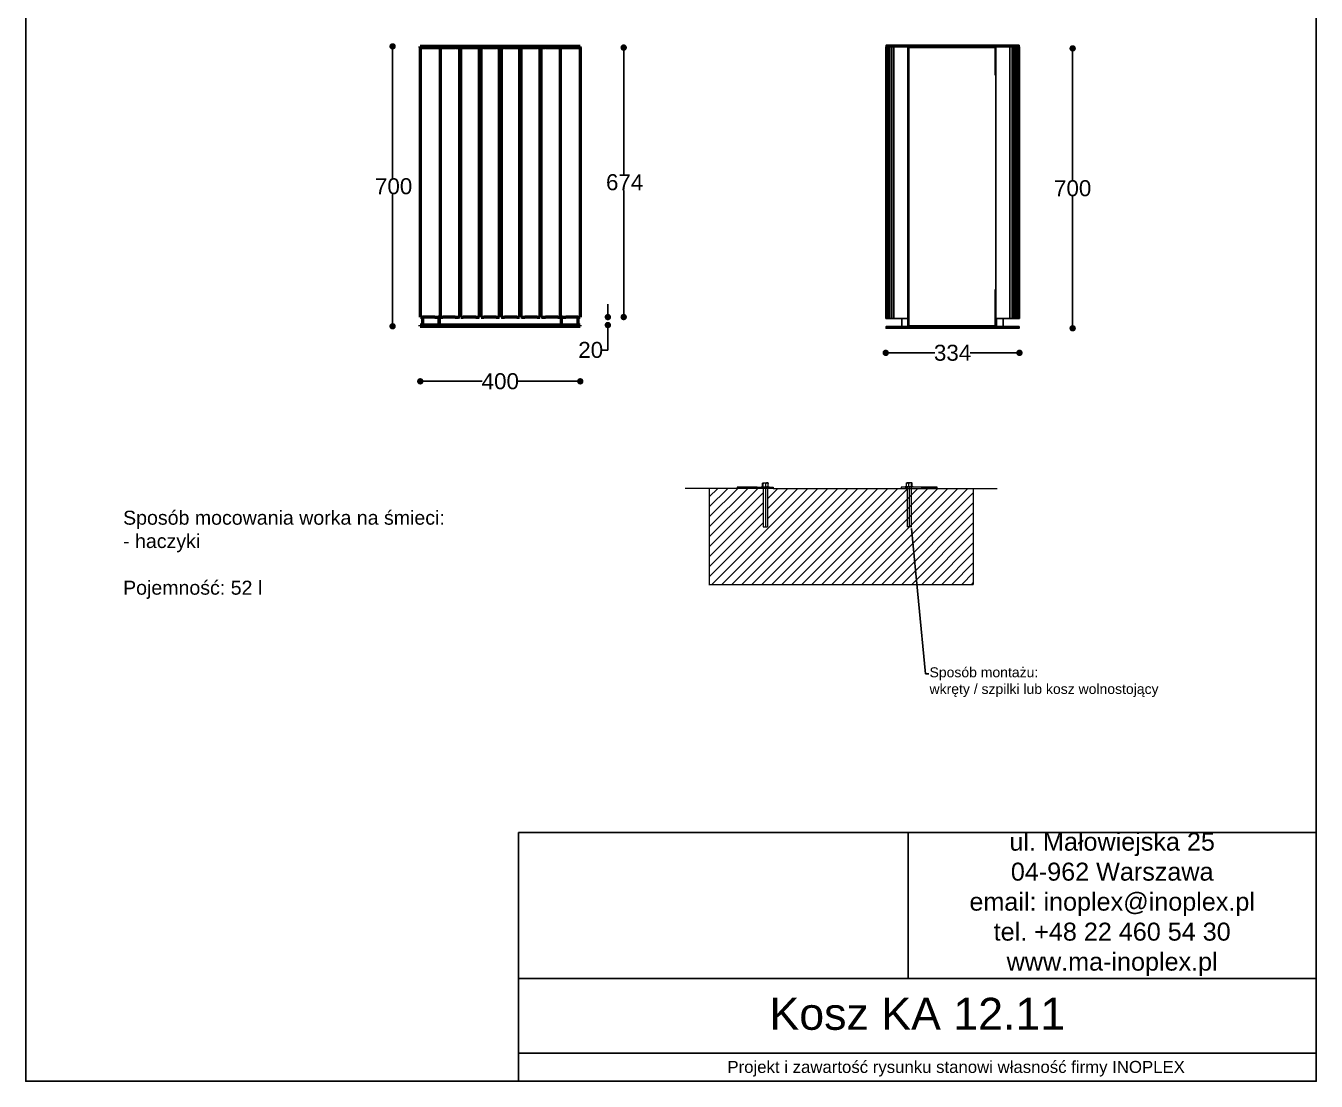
# Model space of a CAD drawing. Header units: millimetres. Extents: x -555 to 2671, y -555 to 3793.
# Drawn here: x -555 to 2671, y -555 to 2085 of the extents above; entities that cross this region are included whole.
import ezdxf
from ezdxf import colors
from ezdxf.entities.mleader import LeaderData, LeaderLine
from ezdxf.math import Vec2, Vec3

# ---------------------------------------------------------------- set-up
doc = ezdxf.new("R2010")
doc.units = ezdxf.units.MM
doc.header["$LTSCALE"] = 4
doc.layers.add('DomyÅ›lny', color=7, linetype='Continuous')
doc.layers.add('Krawędzie widoczneARTUR', color=7, linetype='Continuous', lineweight=50)
doc.layers.add('stal', color=7, linetype='Continuous', lineweight=20)
doc.layers.add('Kreskowanie', color=7, linetype='Continuous', lineweight=9, true_color=0x1e1e47)
doc.styles.get("Standard").update_dxf_attribs({"font": 'arial.ttf'})
doc.dimstyles.get("Standard").update_dxf_attribs({"dimtxt": 0.18, "dimasz": 0.18, "dimexe": 0.18, "dimexo": 0.0625, "dimgap": 0.09, "dimtad": 0, "dimtih": 1, "dimtoh": 1, "dimdec": 4, "dimzin": 0, "dimdsep": 46, "dimtxsty": 'Standard', "dimcen": 0.09, "dimadec": 0, "dimazin": 0, "dimtfac": 1, "dimtdec": 4, "dimtofl": 0, "dimtmove": 0, "dimatfit": 3, "dimfxl": 1, "dimtolj": 1, "dimtzin": 0, "dimarcsym": 0})
picture_1 = doc.add_image_def('image1.png', size_in_pixel=(179, 67))

# ---------------------------------------------------------------- blocks, each defined once
blk = doc.blocks.new('_Dot')
at = {"color": 0, "linetype": 'ByBlock', "lineweight": -2}
blk.add_line((-0.5, 0), (-1, 0), dxfattribs=at)
at = {"color": 0, "linetype": 'ByBlock', "const_width": 0.5}
blk.add_lwpolyline([(-0.25, 0, 1), (0.25, 0, 1)], format="xyb", close=True, dxfattribs=at)
blk = doc.blocks.new('*D17')
at = {"color": 0, "lineweight": -2, "transparency": 16777216}
for p, q in [((361.9, 2017.3), (361.9, 1703.8)), ((361.9, 1349.3), (361.9, 1662.8))]:
    blk.add_line(p, q, dxfattribs=at)
at = {"layer": 'Defpoints', "color": 0, "transparency": 16777216}
for p in [(361.9, 2033.3), (436.9, 2033.3), (436.9, 1333.3)]:
    blk.add_point(p, dxfattribs=at)
at = {"color": 0, "lineweight": -2, "transparency": 16777216, "xscale": 16, "yscale": 16, "zscale": 16}
for p, rotation in [((361.9, 2033.3), 90), ((361.9, 1333.3), 270)]:
    blk.add_blockref('_Dot', p, dxfattribs=dict(at, rotation=rotation))
at = {"color": 0, "transparency": 16777216, "insert": (317.9, 1683.3), "char_height": 40, "attachment_point": 4}
blk.add_mtext('\\A1;700', dxfattribs=at)
blk = doc.blocks.new('*D20')
at = {"color": 0, "lineweight": -2, "transparency": 16777216}
for p, q in [((900, 1372.3), (900, 1388.3)), ((900, 1320.3), (900, 1273.9)), ((900, 1273.9), (884, 1273.9))]:
    blk.add_line(p, q, dxfattribs=at)
at = {"layer": 'Defpoints', "color": 0, "transparency": 16777216}
for p in [(743.8, 1356.3), (900, 1356.3), (825.4, 1336.3)]:
    blk.add_point(p, dxfattribs=at)
at = {"color": 0, "lineweight": -2, "transparency": 16777216, "xscale": 16, "yscale": 16, "zscale": 16}
for p, rotation in [((900, 1356.3), 270), ((900, 1336.3), 90)]:
    blk.add_blockref('_Dot', p, dxfattribs=dict(at, rotation=rotation))
at = {"color": 0, "transparency": 16777216, "insert": (826, 1273.9), "char_height": 40, "attachment_point": 4}
blk.add_mtext('\\A1;20', dxfattribs=at)
blk = doc.blocks.new('*D21')
at = {"color": 0, "lineweight": -2, "transparency": 16777216}
for p, q in [((939.6, 2014.3), (939.6, 1713.8)), ((939.6, 1372.3), (939.6, 1672.8))]:
    blk.add_line(p, q, dxfattribs=at)
at = {"layer": 'Defpoints', "color": 0, "transparency": 16777216}
for p in [(831, 2030.3), (831, 1356.3), (939.6, 1356.3)]:
    blk.add_point(p, dxfattribs=at)
at = {"color": 0, "lineweight": -2, "transparency": 16777216, "xscale": 16, "yscale": 16, "zscale": 16}
for p, rotation in [((939.6, 2030.3), 90), ((939.6, 1356.3), 270)]:
    blk.add_blockref('_Dot', p, dxfattribs=dict(at, rotation=rotation))
at = {"color": 0, "transparency": 16777216, "insert": (895.4, 1693.3), "char_height": 40, "attachment_point": 4}
blk.add_mtext('\\A1;674', dxfattribs=at)
blk = doc.blocks.new('*D22')
at = {"color": 0, "lineweight": -2, "transparency": 16777216}
for p, q in [((447.1, 1195.6), (586.1, 1195.6)), ((815.1, 1195.6), (676.2, 1195.6))]:
    blk.add_line(p, q, dxfattribs=at)
at = {"layer": 'Defpoints', "color": 0, "transparency": 16777216}
for p in [(431.1, 2033.3), (831.1, 2033.3), (831.1, 1195.6)]:
    blk.add_point(p, dxfattribs=at)
at = {"color": 0, "lineweight": -2, "transparency": 16777216, "xscale": 16, "yscale": 16, "zscale": 16, "rotation": 180}
blk.add_blockref('_Dot', (431.1, 1195.6), dxfattribs=at)
at = {"color": 0, "lineweight": -2, "transparency": 16777216, "xscale": 16, "yscale": 16, "zscale": 16}
blk.add_blockref('_Dot', (831.1, 1195.6), dxfattribs=at)
at = {"color": 0, "transparency": 16777216, "insert": (631.1, 1195.6), "char_height": 40, "attachment_point": 5}
blk.add_mtext('\\A1;400', dxfattribs=at)
blk = doc.blocks.new('*D24')
at = {"color": 0, "lineweight": -2, "transparency": 16777216}
for p, q in [((1610.6, 1266.8), (1717.6, 1266.8)), ((1912.9, 1266.8), (1805.9, 1266.8))]:
    blk.add_line(p, q, dxfattribs=at)
at = {"layer": 'Defpoints', "color": 0, "transparency": 16777216}
for p in [(1594.6, 1352.3), (1928.9, 1352.3), (1928.9, 1266.8)]:
    blk.add_point(p, dxfattribs=at)
at = {"color": 0, "lineweight": -2, "transparency": 16777216, "xscale": 16, "yscale": 16, "zscale": 16, "rotation": 180}
blk.add_blockref('_Dot', (1594.6, 1266.8), dxfattribs=at)
at = {"color": 0, "lineweight": -2, "transparency": 16777216, "xscale": 16, "yscale": 16, "zscale": 16}
blk.add_blockref('_Dot', (1928.9, 1266.8), dxfattribs=at)
at = {"color": 0, "transparency": 16777216, "insert": (1761.7, 1266.8), "char_height": 40, "attachment_point": 5}
blk.add_mtext('\\A1;334', dxfattribs=at)
blk = doc.blocks.new('*D25')
at = {"color": 0, "lineweight": -2, "transparency": 16777216}
for p, q in [((2061.9, 2012.3), (2061.9, 1698.8)), ((2061.9, 1344.3), (2061.9, 1657.8))]:
    blk.add_line(p, q, dxfattribs=at)
at = {"layer": 'Defpoints', "color": 0, "transparency": 16777216}
for p in [(1927.8, 2028.3), (1927.5, 1328.3), (2061.9, 1328.3)]:
    blk.add_point(p, dxfattribs=at)
at = {"color": 0, "lineweight": -2, "transparency": 16777216, "xscale": 16, "yscale": 16, "zscale": 16}
for p, rotation in [((2061.9, 2028.3), 90), ((2061.9, 1328.3), 270)]:
    blk.add_blockref('_Dot', p, dxfattribs=dict(at, rotation=rotation))
at = {"color": 0, "transparency": 16777216, "insert": (2061.9, 1678.3), "char_height": 40, "attachment_point": 5}
blk.add_mtext('\\A1;700', dxfattribs=at)

msp = doc.modelspace()

# ---------------------------------------------------------------- hatches: boundary and pattern name
at = {"lineweight": 9}
h = msp.add_hatch(dxfattribs=at)
h.set_pattern_fill('JIS_WOOD', color=256, scale=25)
h.set_pattern_definition([(45, (-1288.211, -1035.148), (-12.5, 12.5), [])])
h.paths.add_polyline_path([(1668.3, 927.8), (1653.6, 927.8), (1313.6, 927.8), (1298.9, 927.8), (1298.9, 831.8), (1288.6, 831.8), (1288.6, 927.8), (1233.6, 927.8), (1153.6, 927.8), (1153.6, 687.8), (1813.6, 687.8), (1813.6, 927.8), (1733.6, 927.8), (1678.6, 927.8), (1678.6, 927.9), (1668.3, 927.8)])
at = {"layer": 'Kreskowanie'}
h = msp.add_hatch(dxfattribs=at)
h.set_pattern_fill('ANSI31', color=256, scale=101.6, angle=-15, style=0)
h.set_pattern_definition([(30, (0, 0), (-6.35, 10.99852), [])])
edge = h.paths.add_edge_path()
edge.add_ellipse((739.3, 1449.7), major_axis=(0, -3), ratio=1, start_angle=0, end_angle=360)
h = msp.add_hatch(dxfattribs=at)
h.set_pattern_fill('ANSI31', color=256, scale=101.6, angle=105, style=0)
h.set_pattern_definition([(150, (0, 0), (-6.35, -10.99852), [])])
edge = h.paths.add_edge_path()
edge.add_ellipse((1033.3, 1449.7), major_axis=(0, 3), ratio=1, start_angle=0, end_angle=360)

# ---------------------------------------------------------------- linework, layer by layer
at = {"lineweight": 9}
for p, q in [((1233.6, 927.8), (1093.6, 927.8)), ((1233.6, 927.8), (1153.6, 927.8)), ((1153.6, 927.8), (1153.6, 687.8)), ((1273.6, 930.8), (1223.6, 930.8)), ((1223.6, 930.8), (1223.6, 927.8)), ((1233.6, 930.8), (1273.6, 930.8)), ((1233.6, 930.8), (1313.6, 930.8)), ((1313.6, 927.8), (1233.6, 927.8)), ((1313.6, 930.8), (1313.6, 927.8)), ((1313.6, 930.8), (1313.6, 927.8)), ((1313.6, 927.8), (1653.6, 927.8)), ((1673.6, 930.8), (1633.6, 930.8)), ((1633.6, 930.8), (1633.6, 927.8)), ((1723.6, 930.8), (1643.6, 930.8)), ((1643.6, 927.8), (1723.6, 927.8)), ((1713.6, 930.8), (1663.6, 930.8)), ((1683.6, 930.8), (1723.6, 930.8)), ((1723.6, 927.8), (1723.6, 930.8)), ((1723.6, 927.8), (1873.6, 927.8)), ((1733.6, 927.8), (1813.6, 927.8)), ((1813.6, 927.8), (1813.6, 687.8)), ((1152.5, 687.8), (1813.6, 687.8))]:
    msp.add_line(p, q, dxfattribs=at)
for p, q in [((676.8, -297.7), (676.8, 66.9)), ((870.6, 66.9), (2670.7, 66.9)), ((2670.7, 66.9), (2670.7, -297.7)), ((676.8, -297.7), (676.8, -554.8)), ((2670.7, -297.7), (870.6, -297.7)), ((2670.4, -484.3), (676.8, -484.3))]:
    msp.add_line(p, q)
msp.add_lwpolyline([(-555, 3793.3), (2670.7, 3793.3), (2670.7, -554.8), (-555, -554.8)], close=True)
at = {"layer": 'DomyÅ›lny'}
for p, q in [((1595, 2032.3), (1594.6, 2032.3)), ((1594.6, 1352.3), (1594.6, 2032.3)), ((1595, 1352.3), (1595, 2032.3)), ((1595.6, 2032.3), (1595.6, 2036.3)), ((1597.4, 2032.3), (1595.7, 2032.3)), ((1595.7, 1352.3), (1595.7, 2032.3)), ((1595.7, 1352.3), (1595.7, 2032.3)), ((1597.4, 1352.3), (1597.4, 2032.3)), ((1599.1, 1352.3), (1599.1, 2032.3)), ((1602.2, 2032.3), (1599.2, 2032.3)), ((1599.2, 1352.3), (1599.2, 2032.3)), ((1602.2, 1352.3), (1602.2, 2032.3)), ((1605.1, 1352.3), (1605.1, 2032.3)), ((1608.2, 2032.3), (1608.2, 2036.3)), ((1609.5, 1352.3), (1609.5, 2032.3)), ((1649.8, 2032.3), (1615.2, 2032.3)), ((1615.2, 1352.3), (1615.2, 2032.3)), ((1648.8, 2036.3), (1616.3, 2036.3)), ((1616.3, 2032.3), (1616.3, 2036.3)), ((1639.3, 2036.3), (1883.7, 2036.3)), ((1645.4, 2032.3), (1650, 2032.3)), ((1648.8, 2032.3), (1648.8, 2036.3)), ((1651.8, 2036.3), (1649.8, 2036.3)), ((1649.8, 1961.3), (1649.8, 2036.3)), ((1649.8, 1352.3), (1649.8, 2032.3)), ((1651.8, 1961.3), (1651.8, 2036.3)), ((1651.8, 2032.3), (1868.7, 2032.3)), ((1869.9, 2036.3), (1867.9, 2036.3)), ((1867.9, 1961.3), (1867.9, 2036.3)), ((1902.3, 2036.3), (1869.9, 2036.3)), ((1869.9, 2032.3), (1869.9, 2036.3)), ((1869.9, 1961.3), (1869.9, 2036.3)), ((1902.3, 2032.3), (1869.9, 2032.3)), ((1904.7, 2032.3), (1870.1, 2032.3)), ((1870.1, 1352.3), (1870.1, 2032.3)), ((1902.3, 2032.3), (1902.3, 2036.3)), ((1904.7, 1352.3), (1904.7, 2032.3)), ((1915, 2032.3), (1910.4, 2032.3)), ((1910.4, 1352.3), (1910.4, 2032.3)), ((1910.5, 2032.3), (1910.5, 2036.3)), ((1915, 1352.3), (1915, 2032.3)), ((1915.1, 2032.3), (1915.1, 1352.3)), ((1921.7, 2032.3), (1918.3, 2032.3)), ((1918.3, 1352.3), (1918.3, 2032.3)), ((1921.7, 1352.3), (1921.7, 2032.3)), ((1926.2, 2032.3), (1924, 2032.3)), ((1924, 1352.3), (1924, 2032.3)), ((1926.2, 1352.3), (1926.2, 2032.3)), ((1926.2, 2032.3), (1926.2, 1352.3)), ((1928.5, 2032.3), (1927.6, 2032.3)), ((1927.6, 1352.3), (1927.6, 2032.3)), ((1927.9, 2036.3), (1927.9, 2032.3)), ((1928.5, 1352.3), (1928.5, 2032.3)), ((1928.5, 2032.3), (1928.5, 1352.3)), ((1928.8, 1352.3), (1928.8, 2032.3)), ((1652.3, 1334), (1652.3, 2030.6)), ((1652.3, 2030.6), (1868.5, 2030.6)), ((1870, 1334), (1870, 2030.6)), ((1651.8, 1961.3), (1649.8, 1961.3)), ((1651.1, 1425.3), (1651.1, 1961.3)), ((1869.9, 1961.3), (1867.9, 1961.3)), ((1651.8, 1425.3), (1649.8, 1425.3)), ((1649.8, 1328.3), (1649.8, 1425.3)), ((1651.8, 1328.3), (1651.8, 1425.3)), ((1869.9, 1425.3), (1867.9, 1425.3)), ((1867.9, 1328.3), (1867.9, 1425.3)), ((1869.9, 1328.3), (1869.9, 1425.3)), ((1595, 1352.3), (1594.6, 1352.3)), ((1595.6, 1328.3), (1595.6, 1332.3)), ((1597.4, 1352.3), (1595.7, 1352.3)), ((1602.2, 1352.3), (1599.2, 1352.3)), ((1609.5, 1352.3), (1605.1, 1352.3)), ((1608.2, 1332.3), (1608.2, 1328.3)), ((1649.8, 1352.3), (1615.2, 1352.3)), ((1648.8, 1332.3), (1616.3, 1332.3)), ((1616.3, 1332.3), (1616.3, 1328.3)), ((1648.8, 1328.3), (1616.3, 1328.3)), ((1627.3, 1332.4), (1648.8, 1332.4)), ((1627.3, 1328.2), (1899.5, 1328.2)), ((1634.7, 1332.3), (1634.7, 1352.3)), ((1648.8, 1332.3), (1648.8, 1328.3)), ((1651.8, 1328.3), (1649.8, 1328.3)), ((1651.8, 1332.4), (1867.9, 1332.4)), ((1652.3, 1334), (1868.5, 1334)), ((1652.3, 1332.3), (1867.9, 1332.3)), ((1869.9, 1328.3), (1867.9, 1328.3)), ((1902.3, 1332.3), (1869.9, 1332.3)), ((1869.9, 1332.3), (1869.9, 1328.3)), ((1902.3, 1328.3), (1869.9, 1328.3)), ((1904.7, 1352.3), (1870.1, 1352.3)), ((1871.2, 1334), (1871.2, 1352.3)), ((1871.2, 1332.4), (1899.5, 1332.4)), ((1888.6, 1352.3), (1888.6, 1332.3)), ((1902.3, 1332.3), (1902.3, 1328.3)), ((1915, 1352.3), (1910.4, 1352.3)), ((1910.5, 1332.3), (1910.5, 1328.3)), ((1921.7, 1352.3), (1918.3, 1352.3)), ((1926.2, 1352.3), (1924, 1352.3)), ((1928.5, 1352.3), (1927.6, 1352.3)), ((1927.9, 1332.3), (1927.9, 1328.3))]:
    msp.add_line(p, q, dxfattribs=at)
for points in [[(1597, 2032.3, 0), (1595, 2032.3, 0)], [(1608.2, 2036.3, 0), (1598.2, 2036.3, 0), (1596, 2036.3, 0), (1595.6, 2036.3, 0), (1595.6, 2036.3, 0), (1595.6, 2036.3, 0), (1595.6, 2036.3, 0), (1595.6, 2036.3, 0), (1595.6, 2036.3, 0), (1595.6, 2036.3, 0), (1595.6, 2036.3, 0), (1595.6, 2036.3, 0), (1595.6, 2036.3, 0), (1595.6, 2036.3, 0), (1595.6, 2036.3, 0), (1595.6, 2036.3, 0), (1595.6, 2036.3, 0), (1595.6, 2036.3, 0), (1595.6, 2036.3, 0), (1595.6, 2036.3, 0), (1595.6, 2036.3, 0), (1595.6, 2036.3, 0), (1595.6, 2036.3, 0), (1595.6, 2036.3, 0), (1595.7, 2036.3, 0), (1596.5, 2036.3, 0), (1600.5, 2036.3, 0), (1613, 2036.3, 0)], [(1608.2, 2032.3, 0), (1598.8, 2032.3, 0), (1596.4, 2032.3, 0), (1595.8, 2032.3, 0), (1595.7, 2032.3, 0), (1595.6, 2032.3, 0), (1595.6, 2032.3, 0), (1595.6, 2032.3, 0), (1595.6, 2032.3, 0), (1595.6, 2032.3, 0), (1595.6, 2032.3, 0), (1595.6, 2032.3, 0), (1595.6, 2032.3, 0), (1595.6, 2032.3, 0), (1595.6, 2032.3, 0), (1595.6, 2032.3, 0), (1595.6, 2032.3, 0), (1595.6, 2032.3, 0), (1595.6, 2032.3, 0)], [(1599.2, 2032.3, 0), (1597.4, 2032.3, 0)], [(1605.1, 2032.3, 0), (1602.2, 2032.3, 0)], [(1616.3, 2036.3, 0), (1608.2, 2036.3, 0)], [(1608.2, 2032.3, 0), (1608.6, 2032.3, 0), (1610, 2032.3, 0), (1616.3, 2032.3, 0)], [(1615.2, 2032.3, 0), (1609.5, 2032.3, 0)], [(1649.8, 2036.3, 0), (1638.1, 2036.3, 0), (1635.4, 2036.3, 0), (1634.8, 2036.3, 0), (1634.7, 2036.3, 0), (1634.7, 2036.3, 0), (1634.7, 2036.3, 0), (1634.7, 2036.3, 0), (1634.7, 2036.3, 0), (1634.7, 2036.3, 0), (1634.7, 2036.3, 0), (1634.7, 2036.3, 0), (1634.7, 2036.3, 0), (1634.7, 2036.3, 0), (1634.7, 2036.3, 0), (1634.7, 2036.3, 0), (1634.7, 2036.3, 0), (1634.7, 2036.3, 0), (1634.7, 2036.3, 0), (1634.7, 2036.3, 0), (1634.7, 2036.3, 0), (1634.7, 2036.3, 0), (1634.8, 2036.3, 0), (1635, 2036.3, 0), (1636.1, 2036.3, 0), (1641.1, 2036.3, 0), (1653.4, 2036.3, 0)], [(1651.8, 2032.1, 0), (1651.9, 2032.2, 0), (1652.1, 2032.2, 0), (1652.2, 2032.3, 0), (1652.3, 2032.3, 0)], [(1652.3, 2032.3, 0), (1652.3, 2032.3, 0), (1652.3, 2032.3, 0), (1652.3, 2032.3, 0), (1652.3, 2032.3, 0), (1652.3, 2032.3, 0), (1652.3, 2032.3, 0), (1652.3, 2032.3, 0), (1652.3, 2032.3, 0), (1652.3, 2032.3, 0), (1652.3, 2032.3, 0), (1652.3, 2032.3, 0), (1652.3, 2032.3, 0), (1652.3, 2032.3, 0), (1652.3, 2032.3, 0), (1652.3, 2032.2, 0), (1652.3, 2032.1, 0), (1652.3, 2030.6, 0)], [(1867.9, 2036.3, 0), (1886.5, 2036.3, 0), (1886.5, 2036.3, 0), (1886.6, 2036.3, 0), (1886.6, 2036.3, 0), (1886.6, 2036.3, 0), (1886.6, 2036.3, 0), (1886.6, 2036.3, 0), (1886.6, 2036.3, 0), (1886.6, 2036.3, 0), (1886.6, 2036.3, 0), (1886.6, 2036.3, 0), (1886.6, 2036.3, 0), (1886.6, 2036.3, 0), (1886.6, 2036.3, 0), (1886.6, 2036.3, 0), (1886.6, 2036.3, 0), (1886.6, 2036.3, 0), (1886.5, 2036.3, 0), (1886.5, 2036.3, 0), (1886.3, 2036.3, 0), (1885.2, 2036.3, 0), (1880.2, 2036.3, 0), (1871.5, 2036.3, 0)], [(1910.5, 2036.3, 0), (1910.1, 2036.3, 0), (1908.6, 2036.3, 0), (1902.3, 2036.3, 0)], [(1902.3, 2032.3, 0), (1910.5, 2032.3, 0)], [(1910.4, 2032.3, 0), (1910.2, 2032.3, 0), (1909.2, 2032.3, 0), (1904.7, 2032.3, 0)], [(1915.3, 2036.3, 0), (1925.3, 2036.3, 0), (1927.5, 2036.3, 0), (1927.9, 2036.3, 0), (1927.9, 2036.3, 0), (1927.9, 2036.3, 0), (1927.9, 2036.3, 0), (1927.9, 2036.3, 0), (1927.9, 2036.3, 0), (1927.9, 2036.3, 0), (1927.9, 2036.3, 0), (1927.9, 2036.3, 0), (1927.9, 2036.3, 0), (1927.9, 2036.3, 0), (1927.9, 2036.3, 0), (1927.9, 2036.3, 0), (1927.9, 2036.3, 0), (1927.9, 2036.3, 0), (1927.9, 2036.3, 0), (1927.9, 2036.3, 0), (1927.9, 2036.3, 0), (1927.9, 2036.3, 0), (1927.9, 2036.3, 0), (1927.9, 2036.3, 0), (1927.8, 2036.3, 0), (1927, 2036.3, 0), (1923, 2036.3, 0), (1910.5, 2036.3, 0)], [(1927.9, 2032.3, 0), (1927.9, 2032.3, 0), (1927.9, 2032.3, 0), (1927.9, 2032.3, 0), (1927.9, 2032.3, 0), (1927.9, 2032.3, 0), (1927.9, 2032.3, 0), (1927.9, 2032.3, 0), (1927.9, 2032.3, 0), (1927.9, 2032.3, 0), (1927.9, 2032.3, 0), (1927.9, 2032.3, 0), (1927.9, 2032.3, 0), (1927.8, 2032.3, 0), (1926.8, 2032.3, 0), (1922.1, 2032.3, 0), (1910.5, 2032.3, 0)], [(1918.3, 2032.3, 0), (1918.2, 2032.3, 0), (1917.7, 2032.3, 0), (1914.8, 2032.3, 0)], [(1924, 2032.3, 0), (1924, 2032.3, 0), (1923.6, 2032.3, 0), (1921.6, 2032.3, 0)], [(1927.6, 2032.3, 0), (1927.6, 2032.3, 0), (1927.5, 2032.3, 0), (1927.1, 2032.3, 0), (1925.3, 2032.3, 0)], [(1928.8, 2032.3, 0), (1928.8, 2032.3, 0), (1928.8, 2032.3, 0), (1928.8, 2032.3, 0), (1928.8, 2032.3, 0), (1928.8, 2032.3, 0), (1928.8, 2032.3, 0), (1928.8, 2032.3, 0), (1928.8, 2032.3, 0), (1928.8, 2032.3, 0), (1928.8, 2032.3, 0), (1928.8, 2032.3, 0), (1928.8, 2032.3, 0), (1928.8, 2032.3, 0), (1928.8, 2032.3, 0), (1928.8, 2032.3, 0), (1928.8, 2032.3, 0), (1928.8, 2032.3, 0), (1928.8, 2032.3, 0), (1928.8, 2032.3, 0), (1928.7, 2032.3, 0), (1928.5, 2032.3, 0), (1927.6, 2032.3, 0)], [(1652.3, 2030.6, 0), (1651.1, 2030.6, 0)], [(1651.2, 1961.3, 0), (1649.8, 1961.3, 0)], [(1649.8, 1961.3, 0), (1651.8, 1961.3, 0)], [(1651.2, 1425.3, 0), (1649.8, 1425.3, 0)], [(1649.8, 1425.3, 0), (1651.8, 1425.3, 0)], [(1595, 1352.3, 0), (1595, 1352.3, 0), (1595, 1352.3, 0), (1595.1, 1352.3, 0), (1595.3, 1352.3, 0), (1596.4, 1352.3, 0), (1600.1, 1352.3, 0)], [(1608.2, 1332.3, 0), (1598.2, 1332.3, 0), (1596, 1332.3, 0), (1595.6, 1332.3, 0), (1595.6, 1332.3, 0), (1595.6, 1332.3, 0), (1595.6, 1332.3, 0), (1595.6, 1332.3, 0), (1595.6, 1332.3, 0), (1595.6, 1332.3, 0), (1595.6, 1332.3, 0), (1595.6, 1332.3, 0), (1595.6, 1332.3, 0), (1595.6, 1332.3, 0), (1595.6, 1332.3, 0), (1595.6, 1332.3, 0), (1595.6, 1332.3, 0), (1595.6, 1332.3, 0), (1595.6, 1332.3, 0), (1595.6, 1332.3, 0), (1595.6, 1332.3, 0), (1595.6, 1332.3, 0), (1595.6, 1332.3, 0), (1595.6, 1332.3, 0), (1595.7, 1332.3, 0), (1596.5, 1332.3, 0), (1600.5, 1332.3, 0), (1613, 1332.3, 0)], [(1608.2, 1328.3, 0), (1598.2, 1328.3, 0), (1596, 1328.3, 0), (1595.6, 1328.3, 0), (1595.6, 1328.3, 0), (1595.6, 1328.3, 0), (1595.6, 1328.3, 0), (1595.6, 1328.3, 0), (1595.6, 1328.3, 0), (1595.6, 1328.3, 0), (1595.6, 1328.3, 0), (1595.6, 1328.3, 0), (1595.6, 1328.3, 0), (1595.6, 1328.3, 0), (1595.6, 1328.3, 0), (1595.6, 1328.3, 0), (1595.6, 1328.3, 0), (1595.6, 1328.3, 0), (1595.6, 1328.3, 0), (1595.6, 1328.3, 0), (1595.6, 1328.3, 0), (1595.6, 1328.3, 0), (1595.6, 1328.3, 0), (1595.6, 1328.3, 0), (1595.7, 1328.3, 0), (1596.5, 1328.3, 0), (1600.5, 1328.3, 0), (1613, 1328.3, 0)], [(1597.4, 1352.3, 0), (1597.5, 1352.3, 0), (1597.7, 1352.3, 0), (1598.8, 1352.3, 0), (1602.7, 1352.3, 0)], [(1602.2, 1352.3, 0), (1602.3, 1352.3, 0), (1603.1, 1352.3, 0), (1607.7, 1352.3, 0)], [(1609.3, 1352.3, 0), (1606, 1352.3, 0), (1605.2, 1352.3, 0), (1605, 1352.3, 0), (1605, 1352.3, 0), (1605, 1352.3, 0), (1605, 1352.3, 0), (1605, 1352.3, 0), (1605, 1352.3, 0), (1605, 1352.3, 0), (1605, 1352.3, 0), (1605, 1352.3, 0), (1605, 1352.3, 0), (1605, 1352.3, 0), (1605, 1352.3, 0), (1605, 1352.3, 0), (1605, 1352.3, 0), (1605, 1352.3, 0), (1605, 1352.3, 0), (1605, 1352.3, 0), (1605, 1352.3, 0), (1605, 1352.3, 0), (1605, 1352.3, 0), (1605, 1352.3, 0), (1605.1, 1352.3, 0)], [(1608.2, 1332.3, 0), (1608.6, 1332.3, 0), (1610, 1332.3, 0), (1616.3, 1332.3, 0)], [(1616.3, 1328.3, 0), (1608.2, 1328.3, 0)], [(1609.5, 1352.3, 0), (1609.8, 1352.3, 0), (1610.8, 1352.3, 0), (1615.2, 1352.3, 0)], [(1635.6, 1332.3, 0), (1635.6, 1332.3, 0), (1635.6, 1332.3, 0), (1635.6, 1332.3, 0), (1635.6, 1332.3, 0), (1635.6, 1332.3, 0), (1635.6, 1332.3, 0), (1635.6, 1332.3, 0), (1635.6, 1332.3, 0), (1635.6, 1332.3, 0), (1635.6, 1332.3, 0), (1635.6, 1332.3, 0), (1635.6, 1332.3, 0), (1635.6, 1332.3, 0), (1635.8, 1332.3, 0), (1636.5, 1332.3, 0), (1638.2, 1332.3, 0)], [(1638.6, 1332.3, 0), (1648.8, 1332.3, 0)], [(1649.8, 1328.3, 0), (1647.9, 1328.3, 0)], [(1649.8, 1328.3, 0), (1651.8, 1328.3, 0)], [(1651.8, 1334, 0), (1652.3, 1334, 0)], [(1652.3, 1332.3, 0), (1652.2, 1332.3, 0), (1652.1, 1332.3, 0), (1651.9, 1332.4, 0), (1651.8, 1332.4, 0)], [(1652.3, 1334, 0), (1652.3, 1332.3, 0)], [(1867.9, 1328.3, 0), (1870, 1328.3, 0)], [(1870, 1332.3, 0), (1870, 1332.3, 0), (1870, 1332.3, 0), (1870, 1332.3, 0), (1870, 1332.3, 0), (1870, 1332.3, 0), (1870, 1332.3, 0), (1870, 1332.3, 0), (1870, 1332.3, 0), (1870, 1332.3, 0), (1870, 1332.3, 0), (1870, 1332.3, 0), (1870, 1332.3, 0), (1870, 1332.3, 0), (1870, 1332.3, 0), (1870, 1332.5, 0), (1870, 1334, 0)], [(1870, 1334, 0), (1871.2, 1334, 0)], [(1871.2, 1334, 0), (1871.2, 1333.7, 0), (1871.2, 1333.3, 0), (1871, 1333, 0), (1871, 1332.9, 0), (1870.9, 1332.8, 0), (1870.8, 1332.7, 0), (1870.7, 1332.6, 0), (1870.6, 1332.5, 0), (1870.5, 1332.4, 0), (1870.3, 1332.3, 0), (1870.2, 1332.3, 0), (1870.1, 1332.3, 0), (1870, 1332.3, 0)], [(1902.3, 1332.3, 0), (1910.5, 1332.3, 0)], [(1910.5, 1328.3, 0), (1910.1, 1328.3, 0), (1908.6, 1328.3, 0), (1902.3, 1328.3, 0)], [(1904.7, 1352.3, 0), (1910.4, 1352.3, 0)], [(1915.3, 1332.3, 0), (1925.2, 1332.3, 0), (1927.5, 1332.3, 0), (1927.9, 1332.3, 0), (1927.9, 1332.3, 0), (1927.9, 1332.3, 0), (1927.9, 1332.3, 0), (1927.9, 1332.3, 0), (1927.9, 1332.3, 0), (1927.9, 1332.3, 0), (1927.9, 1332.3, 0), (1927.9, 1332.3, 0), (1927.9, 1332.3, 0), (1927.9, 1332.3, 0), (1927.9, 1332.3, 0), (1927.9, 1332.3, 0), (1927.9, 1332.3, 0), (1927.9, 1332.3, 0), (1927.9, 1332.3, 0), (1927.9, 1332.3, 0), (1927.9, 1332.3, 0), (1927.9, 1332.3, 0), (1927.9, 1332.3, 0), (1927.9, 1332.3, 0), (1927.8, 1332.3, 0), (1927, 1332.3, 0), (1923, 1332.3, 0), (1910.5, 1332.3, 0)], [(1915.3, 1328.3, 0), (1925.2, 1328.3, 0), (1927.5, 1328.3, 0), (1927.9, 1328.3, 0), (1927.9, 1328.3, 0), (1927.9, 1328.3, 0), (1927.9, 1328.3, 0), (1927.9, 1328.3, 0), (1927.9, 1328.3, 0), (1927.9, 1328.3, 0), (1927.9, 1328.3, 0), (1927.9, 1328.3, 0), (1927.9, 1328.3, 0), (1927.9, 1328.3, 0), (1927.9, 1328.3, 0), (1927.9, 1328.3, 0), (1927.9, 1328.3, 0), (1927.9, 1328.3, 0), (1927.9, 1328.3, 0), (1927.9, 1328.3, 0), (1927.9, 1328.3, 0), (1927.9, 1328.3, 0), (1927.9, 1328.3, 0), (1927.9, 1328.3, 0), (1927.8, 1328.3, 0), (1927, 1328.3, 0), (1923, 1328.3, 0), (1910.5, 1328.3, 0)], [(1912.8, 1352.3, 0), (1918.3, 1352.3, 0)], [(1918.7, 1352.3, 0), (1924, 1352.3, 0)], [(1922.4, 1352.3, 0), (1927.6, 1352.3, 0)], [(1923.9, 1352.3, 0), (1927.5, 1352.3, 0), (1928.5, 1352.3, 0), (1928.8, 1352.3, 0), (1928.8, 1352.3, 0), (1928.8, 1352.3, 0), (1928.8, 1352.3, 0), (1928.8, 1352.3, 0), (1928.8, 1352.3, 0), (1928.8, 1352.3, 0), (1928.8, 1352.3, 0), (1928.8, 1352.3, 0), (1928.8, 1352.3, 0), (1928.8, 1352.3, 0), (1928.8, 1352.3, 0), (1928.8, 1352.3, 0), (1928.8, 1352.3, 0), (1928.8, 1352.3, 0), (1928.8, 1352.3, 0), (1928.8, 1352.3, 0), (1928.8, 1352.3, 0), (1928.8, 1352.3, 0), (1928.8, 1352.3, 0), (1928.8, 1352.3, 0)]]:
    msp.add_polyline3d(points, dxfattribs=at)
at = {"layer": 'Krawędzie widoczneARTUR'}
for p, q in [((436.9, 2033.3), (431.1, 2033.3)), ((431.1, 2030.3), (431.1, 2033.3)), ((825.4, 2033.3), (436.9, 2033.3)), ((831.1, 2033.3), (825.4, 2033.3)), ((831.1, 2030.3), (831.1, 2033.3)), ((431.1, 2030.3), (436.9, 2030.3)), ((431.3, 1356.3), (431.3, 2030.3)), ((436.9, 2030.3), (486.4, 2030.3)), ((481.5, 1356.3), (481.5, 2030.3)), ((487.7, 2030.3), (486.4, 2030.3)), ((487.7, 2030.3), (518.5, 2030.3)), ((519.8, 2030.3), (518.5, 2030.3)), ((519.8, 2030.3), (537.4, 2030.3)), ((530.1, 1356.3), (530.1, 2030.3)), ((532.2, 1356.3), (532.2, 2030.3)), ((538.7, 2030.3), (537.4, 2030.3)), ((538.7, 2030.3), (569.7, 2030.3)), ((571, 2030.3), (569.7, 2030.3)), ((571, 2030.3), (588.6, 2030.3)), ((579.5, 1356.3), (579.5, 2030.3)), ((583.1, 1356.3), (583.1, 2030.3)), ((590, 2030.3), (588.6, 2030.3)), ((590, 2030.3), (621, 2030.3)), ((622.3, 2030.3), (621, 2030.3)), ((622.3, 2030.3), (640, 2030.3)), ((628.9, 1356.3), (628.9, 2030.3)), ((633.4, 2030.3), (633.4, 1356.3)), ((641.3, 2030.3), (640, 2030.3)), ((641.3, 2030.3), (672.3, 2030.3)), ((673.6, 2030.3), (672.3, 2030.3)), ((673.6, 2030.3), (691.3, 2030.3)), ((679.1, 2030.3), (679.1, 1356.3)), ((682.8, 2030.3), (682.8, 1356.3)), ((692.6, 2030.3), (691.3, 2030.3)), ((692.6, 2030.3), (723.5, 2030.3)), ((724.9, 2030.3), (723.5, 2030.3)), ((724.9, 2030.3), (742.4, 2030.3)), ((730, 2030.3), (730, 1356.3)), ((732.2, 2030.3), (732.2, 1356.3)), ((743.8, 2030.3), (742.4, 2030.3)), ((743.8, 2030.3), (774.6, 2030.3)), ((775.9, 2030.3), (774.6, 2030.3)), ((775.9, 2030.3), (825.4, 2030.3)), ((780.8, 2030.3), (780.8, 1356.3)), ((825.4, 2030.3), (831.1, 2030.3)), ((831, 2030.3), (831, 1356.3)), ((481.4, 1430.3), (481.4, 1958.3)), ((481.4, 1958.3), (481.5, 1958.3)), ((530.1, 1958.3), (532.2, 1958.3)), ((579.5, 1958.3), (583.1, 1958.3)), ((628.9, 1958.3), (633.4, 1958.3)), ((679.1, 1958.3), (682.8, 1958.3)), ((730, 1958.3), (732.2, 1958.3)), ((780.8, 1958.3), (780.9, 1958.3)), ((780.9, 1958.3), (780.9, 1430.3)), ((481.5, 1430.3), (481.4, 1430.3)), ((532.2, 1430.3), (530.1, 1430.3)), ((583.1, 1430.3), (579.5, 1430.3)), ((633.4, 1430.3), (628.9, 1430.3)), ((682.8, 1430.3), (679.1, 1430.3)), ((732.2, 1430.3), (730, 1430.3)), ((780.9, 1430.3), (780.8, 1430.3)), ((431.3, 1356.3), (437, 1356.3)), ((467.6, 1356.3), (437, 1356.3)), ((437.2, 1336.3), (437.2, 1356.3)), ((467.6, 1356.3), (475.7, 1356.3)), ((481.4, 1356.3), (475.7, 1356.3)), ((478.1, 1356.3), (478.1, 1336.3)), ((478.1, 1336.3), (478.1, 1356.3)), ((481.5, 1356.3), (487.7, 1356.3)), ((518.5, 1356.3), (487.7, 1356.3)), ((518.5, 1356.3), (526.3, 1356.3)), ((530.1, 1356.3), (526.3, 1356.3)), ((532.2, 1356.3), (538.7, 1356.3)), ((569.7, 1356.3), (538.7, 1356.3)), ((569.7, 1356.3), (577.1, 1356.3)), ((579.5, 1356.3), (577.1, 1356.3)), ((583.1, 1356.3), (590, 1356.3)), ((621, 1356.3), (590, 1356.3)), ((621, 1356.3), (628.1, 1356.3)), ((628.9, 1356.3), (628.1, 1356.3)), ((634.1, 1356.3), (633.4, 1356.3)), ((634.1, 1356.3), (641.3, 1356.3)), ((672.3, 1356.3), (641.3, 1356.3)), ((672.3, 1356.3), (679.1, 1356.3)), ((685.1, 1356.3), (682.8, 1356.3)), ((685.1, 1356.3), (692.6, 1356.3)), ((723.5, 1356.3), (692.6, 1356.3)), ((723.5, 1356.3), (730, 1356.3)), ((736, 1356.3), (732.2, 1356.3)), ((736, 1356.3), (743.8, 1356.3)), ((774.6, 1356.3), (743.8, 1356.3)), ((774.6, 1356.3), (780.8, 1356.3)), ((786.6, 1356.3), (780.9, 1356.3)), ((784.2, 1336.3), (784.2, 1356.3)), ((784.2, 1336.3), (784.2, 1356.3)), ((786.6, 1356.3), (794.7, 1356.3)), ((825.2, 1356.3), (794.7, 1356.3)), ((825, 1356.3), (825, 1336.3)), ((825.2, 1356.3), (831, 1356.3)), ((436.9, 1336.3), (431.1, 1336.3)), ((431.1, 1333.3), (431.1, 1336.3)), ((431.1, 1333.3), (436.9, 1333.3)), ((825.4, 1336.3), (436.9, 1336.3)), ((436.9, 1333.3), (825.4, 1333.3)), ((831.1, 1336.3), (825.4, 1336.3)), ((825.4, 1333.3), (831.1, 1333.3)), ((831.1, 1333.3), (831.1, 1336.3))]:
    msp.add_line(p, q, dxfattribs=at)
at = {"layer": 'Krawędzie widoczneARTUR', "lineweight": 9}
for p, q in [((1286.8, 932.6), (1286.8, 939.5)), ((1287.6, 942), (1299.5, 942)), ((1287.9, 932.6), (1287.9, 939.5)), ((1294.9, 932.6), (1294.9, 939.5)), ((1299.5, 942), (1300.1, 942)), ((1300.8, 932.6), (1300.8, 939.5)), ((1646.4, 932.6), (1646.4, 939.5)), ((1647.7, 942), (1647.1, 942)), ((1659.6, 942), (1647.7, 942)), ((1652.3, 932.6), (1652.3, 939.5)), ((1659.3, 932.6), (1659.3, 939.5)), ((1660.4, 932.6), (1660.4, 939.5)), ((1283.6, 931.8), (1303.9, 931.8)), ((1283.6, 931.8), (1283.6, 930.8)), ((1288.9, 931.8), (1288.9, 930.8)), ((1663.6, 931.8), (1643.3, 931.8)), ((1658.3, 931.8), (1658.3, 930.8)), ((1663.6, 931.8), (1663.6, 930.8))]:
    msp.add_line(p, q, dxfattribs=at)
at = {"layer": 'Krawędzie widoczneARTUR', "lineweight": 9, "flags": 128}
for points in [[(1286.8, 939.5), (1286.8, 939.9), (1286.9, 940.3), (1286.9, 940.6), (1286.9, 940.9), (1287, 941.1), (1287, 941.3), (1287.1, 941.5), (1287.1, 941.6), (1287.2, 941.7), (1287.3, 941.8), (1287.3, 941.8), (1287.4, 941.8), (1287.4, 941.8), (1287.5, 941.8), (1287.5, 941.7), (1287.6, 941.6), (1287.7, 941.5), (1287.7, 941.3), (1287.8, 941.1), (1287.8, 940.9), (1287.8, 940.6), (1287.9, 940.3), (1287.9, 939.9), (1287.9, 939.5)], [(1287.6, 942), (1287.4, 941.9), (1287.2, 941.8)], [(1287.9, 939.5), (1288.1, 939.9), (1288.2, 940.3), (1288.4, 940.6), (1288.7, 940.9), (1289, 941.1), (1289.3, 941.3), (1289.6, 941.5), (1289.9, 941.6), (1290.3, 941.7), (1290.7, 941.8), (1291, 941.8), (1291.4, 941.8), (1291.8, 941.8), (1292.1, 941.8), (1292.5, 941.7), (1292.9, 941.6), (1293.2, 941.5), (1293.6, 941.3), (1293.9, 941.1), (1294.2, 940.9), (1294.4, 940.6), (1294.6, 940.3), (1294.8, 939.9), (1294.9, 939.5)], [(1300.6, 940.2), (1300.5, 940.5), (1300.3, 940.7), (1300.1, 940.9), (1299.9, 941.1), (1299.7, 941.3), (1299.5, 941.4), (1299.2, 941.6), (1299, 941.7), (1298.7, 941.7), (1298.5, 941.8), (1298.2, 941.8), (1298, 941.8), (1297.7, 941.8), (1297.5, 941.8), (1297.2, 941.8), (1296.9, 941.7), (1296.7, 941.6), (1296.4, 941.5), (1296.2, 941.4), (1295.9, 941.2), (1295.6, 940.9), (1295.3, 940.5), (1295.1, 940), (1294.9, 939.5)], [(1300.4, 941.8), (1300.3, 941.9), (1300.1, 942)], [(1300.8, 939.5), (1300.8, 939.7), (1300.8, 939.8), (1300.8, 940), (1300.8, 940.1), (1300.8, 940.3), (1300.8, 940.4), (1300.8, 940.5), (1300.7, 940.6), (1300.7, 940.8), (1300.7, 940.9), (1300.7, 941), (1300.7, 941.1), (1300.7, 941.2), (1300.6, 941.2), (1300.6, 941.3), (1300.6, 941.4), (1300.6, 941.5), (1300.6, 941.5), (1300.5, 941.6), (1300.5, 941.6), (1300.5, 941.7), (1300.5, 941.7), (1300.4, 941.7), (1300.4, 941.8)], [(1300.6, 940.2), (1300.6, 940.2), (1300.6, 940.1), (1300.6, 940.1), (1300.7, 940.1), (1300.7, 940.1), (1300.7, 940), (1300.7, 940), (1300.7, 940), (1300.7, 939.9), (1300.7, 939.9), (1300.7, 939.9), (1300.7, 939.9), (1300.7, 939.8), (1300.8, 939.8), (1300.8, 939.8), (1300.8, 939.8), (1300.8, 939.7), (1300.8, 939.7), (1300.8, 939.7), (1300.8, 939.7), (1300.8, 939.6), (1300.8, 939.6), (1300.8, 939.6), (1300.8, 939.5)], [(1646.4, 939.5), (1646.4, 939.7), (1646.4, 939.8), (1646.4, 940), (1646.4, 940.1), (1646.4, 940.3), (1646.4, 940.4), (1646.5, 940.5), (1646.5, 940.6), (1646.5, 940.8), (1646.5, 940.9), (1646.5, 941), (1646.5, 941.1), (1646.6, 941.2), (1646.6, 941.2), (1646.6, 941.3), (1646.6, 941.4), (1646.6, 941.5), (1646.7, 941.5), (1646.7, 941.6), (1646.7, 941.6), (1646.7, 941.7), (1646.8, 941.7), (1646.8, 941.7), (1646.8, 941.8)], [(1646.6, 940.2), (1646.6, 940.2), (1646.6, 940.1), (1646.6, 940.1), (1646.6, 940.1), (1646.6, 940.1), (1646.5, 940), (1646.5, 940), (1646.5, 940), (1646.5, 939.9), (1646.5, 939.9), (1646.5, 939.9), (1646.5, 939.9), (1646.5, 939.8), (1646.5, 939.8), (1646.5, 939.8), (1646.4, 939.8), (1646.4, 939.7), (1646.4, 939.7), (1646.4, 939.7), (1646.4, 939.7), (1646.4, 939.6), (1646.4, 939.6), (1646.4, 939.6), (1646.4, 939.5)], [(1646.6, 940.2), (1646.7, 940.5), (1646.9, 940.7), (1647.1, 940.9), (1647.3, 941.1), (1647.5, 941.3), (1647.7, 941.4), (1648, 941.6), (1648.2, 941.7), (1648.5, 941.7), (1648.7, 941.8), (1649, 941.8), (1649.2, 941.8), (1649.5, 941.8), (1649.8, 941.8), (1650, 941.8), (1650.3, 941.7), (1650.5, 941.6), (1650.8, 941.5), (1651, 941.4), (1651.3, 941.2), (1651.6, 940.9), (1651.9, 940.5), (1652.1, 940), (1652.3, 939.5)], [(1646.8, 941.8), (1647, 941.9), (1647.1, 942)], [(1659.3, 939.5), (1659.2, 939.9), (1659, 940.3), (1658.8, 940.6), (1658.5, 940.9), (1658.2, 941.1), (1657.9, 941.3), (1657.6, 941.5), (1657.3, 941.6), (1656.9, 941.7), (1656.5, 941.8), (1656.2, 941.8), (1655.8, 941.8), (1655.4, 941.8), (1655.1, 941.8), (1654.7, 941.7), (1654.3, 941.6), (1654, 941.5), (1653.7, 941.3), (1653.4, 941.1), (1653.1, 940.9), (1652.8, 940.6), (1652.6, 940.3), (1652.4, 939.9), (1652.3, 939.5)], [(1660.4, 939.5), (1660.4, 939.9), (1660.3, 940.3), (1660.3, 940.6), (1660.3, 940.9), (1660.2, 941.1), (1660.2, 941.3), (1660.1, 941.5), (1660.1, 941.6), (1660, 941.7), (1660, 941.8), (1659.9, 941.8), (1659.8, 941.8), (1659.8, 941.8), (1659.7, 941.8), (1659.7, 941.7), (1659.6, 941.6), (1659.6, 941.5), (1659.5, 941.3), (1659.5, 941.1), (1659.4, 940.9), (1659.4, 940.6), (1659.3, 940.3), (1659.3, 939.9), (1659.3, 939.5)], [(1659.6, 942), (1659.8, 941.9), (1660, 941.8)], [(1286.8, 932.6), (1286.8, 932.5), (1286.8, 932.5), (1286.8, 932.5), (1286.8, 932.4), (1286.8, 932.4), (1286.8, 932.4), (1286.8, 932.3), (1286.8, 932.3), (1286.8, 932.3), (1286.9, 932.2), (1286.9, 932.2), (1286.9, 932.2), (1286.9, 932.1), (1286.9, 932.1), (1286.9, 932.1), (1286.9, 932.1), (1286.9, 932), (1286.9, 932), (1286.9, 932), (1286.9, 931.9), (1286.9, 931.9), (1287, 931.9), (1287, 931.8), (1287, 931.8)], [(1287.9, 932.6), (1287.9, 932.5), (1287.9, 932.5), (1287.9, 932.5), (1287.9, 932.4), (1287.9, 932.4), (1287.9, 932.4), (1287.9, 932.3), (1287.9, 932.3), (1287.9, 932.3), (1287.9, 932.2), (1288, 932.2), (1288, 932.2), (1288, 932.1), (1288, 932.1), (1288, 932.1), (1288, 932.1), (1288, 932), (1288, 932), (1288, 932), (1288, 931.9), (1288, 931.9), (1288, 931.9), (1288, 931.8), (1288.1, 931.8)], [(1294.9, 932.6), (1294.9, 932.5), (1294.9, 932.5), (1294.9, 932.5), (1294.9, 932.4), (1294.9, 932.4), (1294.9, 932.4), (1294.9, 932.3), (1294.9, 932.3), (1294.9, 932.3), (1294.9, 932.2), (1294.9, 932.2), (1294.9, 932.2), (1294.9, 932.1), (1294.9, 932.1), (1294.9, 932.1), (1294.9, 932.1), (1294.9, 932), (1294.9, 932), (1294.9, 932), (1294.9, 931.9), (1294.9, 931.9), (1294.9, 931.9), (1294.9, 931.8), (1294.9, 931.8)], [(1300.8, 932.6), (1300.8, 932.5), (1300.8, 932.5), (1300.8, 932.5), (1300.8, 932.4), (1300.8, 932.4), (1300.8, 932.4), (1300.8, 932.3), (1300.8, 932.3), (1300.8, 932.3), (1300.8, 932.2), (1300.8, 932.2), (1300.8, 932.2), (1300.8, 932.1), (1300.8, 932.1), (1300.8, 932.1), (1300.8, 932.1), (1300.8, 932), (1300.7, 932), (1300.7, 932), (1300.7, 931.9), (1300.7, 931.9), (1300.7, 931.9), (1300.7, 931.8), (1300.7, 931.8)], [(1646.4, 932.6), (1646.4, 932.5), (1646.4, 932.5), (1646.4, 932.5), (1646.4, 932.4), (1646.4, 932.4), (1646.4, 932.4), (1646.4, 932.3), (1646.4, 932.3), (1646.4, 932.3), (1646.4, 932.2), (1646.4, 932.2), (1646.4, 932.2), (1646.4, 932.1), (1646.4, 932.1), (1646.4, 932.1), (1646.5, 932.1), (1646.5, 932), (1646.5, 932), (1646.5, 932), (1646.5, 931.9), (1646.5, 931.9), (1646.5, 931.9), (1646.5, 931.8), (1646.5, 931.8)], [(1652.3, 932.6), (1652.3, 932.5), (1652.3, 932.5), (1652.3, 932.5), (1652.3, 932.4), (1652.3, 932.4), (1652.3, 932.4), (1652.3, 932.3), (1652.3, 932.3), (1652.3, 932.3), (1652.3, 932.2), (1652.3, 932.2), (1652.3, 932.2), (1652.3, 932.1), (1652.3, 932.1), (1652.3, 932.1), (1652.3, 932.1), (1652.3, 932), (1652.3, 932), (1652.3, 932), (1652.3, 931.9), (1652.3, 931.9), (1652.3, 931.9), (1652.3, 931.8), (1652.3, 931.8)], [(1659.3, 932.6), (1659.3, 932.5), (1659.3, 932.5), (1659.3, 932.5), (1659.3, 932.4), (1659.3, 932.4), (1659.3, 932.4), (1659.3, 932.3), (1659.3, 932.3), (1659.3, 932.3), (1659.3, 932.2), (1659.3, 932.2), (1659.3, 932.2), (1659.3, 932.1), (1659.2, 932.1), (1659.2, 932.1), (1659.2, 932.1), (1659.2, 932), (1659.2, 932), (1659.2, 932), (1659.2, 931.9), (1659.2, 931.9), (1659.2, 931.9), (1659.2, 931.8), (1659.2, 931.8)], [(1660.4, 932.6), (1660.4, 932.5), (1660.4, 932.5), (1660.4, 932.5), (1660.4, 932.4), (1660.4, 932.4), (1660.4, 932.4), (1660.4, 932.3), (1660.4, 932.3), (1660.4, 932.3), (1660.4, 932.2), (1660.4, 932.2), (1660.4, 932.2), (1660.3, 932.1), (1660.3, 932.1), (1660.3, 932.1), (1660.3, 932.1), (1660.3, 932), (1660.3, 932), (1660.3, 932), (1660.3, 931.9), (1660.3, 931.9), (1660.3, 931.9), (1660.2, 931.8), (1660.2, 931.8)]]:
    msp.add_lwpolyline(points, dxfattribs=at)
at = {"layer": 'stal', "lineweight": 9}
for p, q in [((1283.6, 930.8), (1288.6, 930.8)), ((1288.6, 930.8), (1288.6, 831.8)), ((1288.6, 930.8), (1293.9, 930.8)), ((1293.9, 930.8), (1293.9, 831.8)), ((1300.7, 931.8), (1297.7, 931.8)), ((1303.9, 930.8), (1298.9, 930.8)), ((1298.9, 930.8), (1298.9, 831.8)), ((1303.9, 931.8), (1303.9, 930.8)), ((1643.3, 931.8), (1643.3, 930.8)), ((1643.3, 930.8), (1648.3, 930.8)), ((1646.5, 931.8), (1649.5, 931.8)), ((1648.3, 930.8), (1648.3, 831.8)), ((1658.6, 930.8), (1653.3, 930.8)), ((1653.3, 930.8), (1653.3, 831.8)), ((1663.6, 930.8), (1658.6, 930.8)), ((1658.6, 930.8), (1658.6, 831.8)), ((1288.6, 831.8), (1298.9, 831.8)), ((1658.6, 831.8), (1648.3, 831.8))]:
    msp.add_line(p, q, dxfattribs=at)

# ---------------------------------------------------------------- texts
for s, width, gutter_width, heights, insert, char_height, attachment_point in [('Sposób mocowania worka na śmieci:\\P- haczyki\\P\\PPojemność: 52 l', 1152.234, 1, [0], (-311.8, 872), 35, 1), ('ul. Małowiejska 25\\P04-962 Warszawa\\Pemail: inoplex@inoplex.pl\\Ptel. +48 22 460 54 30\\Pwww.ma-inoplex.pl', 1019.877, 1, [432.7], (2160.7, -112.5), 45, 5), ('Kosz KA 12.11', 1993.625, 1, [0], (1673.6, -386.8), 80, 5), ('Projekt i zawartość rysunku stanowi własność firmy INOPLEX ', 1800.088, 12.5, [70.5], (1770.6, -523.6), 30, 5)]:
    msp.add_mtext_dynamic_manual_height_columns(s, width=width, gutter_width=gutter_width, heights=heights, dxfattribs=dict(insert=insert, char_height=char_height, attachment_point=attachment_point))

# ---------------------------------------------------------------- dimensions: what is measured, and where the dimension line sits
for base, p1, p2, angle, picture, middle in [((361.9, 2033.3), (436.9, 1333.3), (436.9, 2033.3), 90, '*D17', (361.9, 1683.3)), ((939.6, 1356.3), (831, 2030.3), (831, 1356.3), 90, '*D21', (939.6, 1693.3)), ((900, 1356.3), (825.4, 1336.3), (743.8, 1356.3), 270, '*D20', (855, 1273.9))]:
    dim = msp.add_linear_dim(base=base, p1=p1, p2=p2, angle=angle, dimstyle='Standard', override={"dimtxt": 40, "dimasz": 16, "dimdec": 0, "dimblk": 'Dot', "dimse1": 1, "dimse2": 1, "dimtdec": 0})
    dim.commit()
    dim.dimension.update_dxf_attribs({"geometry": picture, "text_midpoint": middle, "dimtype": 160})
dim = msp.add_linear_dim(base=(831.1, 1195.6), p1=(431.1, 2033.3), p2=(831.1, 2033.3), dimstyle='Standard', override={"dimtxt": 40, "dimasz": 16, "dimdec": 0, "dimblk": 'Dot', "dimse1": 1, "dimse2": 1, "dimtdec": 0})
dim.commit()
dim.dimension.update_dxf_attribs({"geometry": '*D22', "text_midpoint": (631.1, 1195.6)})
dim = msp.add_linear_dim(base=(2061.9, 1328.3), p1=(1927.8, 2028.3), p2=(1927.5, 1328.3), angle=90, dimstyle='Standard', override={"dimtxt": 40, "dimasz": 16, "dimdec": 0, "dimblk": 'Dot', "dimse1": 1, "dimse2": 1, "dimtdec": 0})
dim.commit()
dim.dimension.update_dxf_attribs({"geometry": '*D25', "text_midpoint": (2061.9, 1678.3)})
dim = msp.add_linear_dim(base=(1928.8, 1266.8), p1=(1594.6, 1352.3), p2=(1928.8, 1352.3), dimstyle='Standard', override={"dimtxt": 40, "dimasz": 16, "dimdec": 0, "dimblk": 'Dot', "dimse1": 1, "dimse2": 1, "dimtdec": 0})
dim.commit()
dim.dimension.update_dxf_attribs({"geometry": '*D24', "text_midpoint": (1761.7, 1266.8), "dimtype": 160})

# ---------------------------------------------------------------- pictures from other files: only their frames are drawn
image = msp.add_image(picture_1, insert=(676.8, -297.7), size_in_units=(974, 364.6))
image.dxf.flags = 7

# ---------------------------------------------------------------- leaders
at = {"lineweight": 15}
ml = msp.add_multileader_mtext('Standard', dxfattribs=at)
ml.set_content('Sposób montażu:\\Pwkręty / szpilki lub kosz wolnostojący', color=256)
ml.set_leader_properties()
ml.build(insert=Vec2(0, 0))
ctx = ml.context
ctx.base_point, ctx.char_height, ctx.plane_origin = Vec3(1702.1, 464.3), 25, Vec3(1678.6, 831.8)
notes = []
notes.append((ctx, [(0, (1, 1, 0), (1694.1, 464.3), (1, 0), 8, [(0, [(1658.6, 831.8)], 0, [])])]))
ctx.mtext.insert, ctx.mtext.flow_direction = Vec3(1704.1, 480.4), 5
for ctx, leaders in notes:
    for number, flags, end, landing, length, lines in leaders:
        leader = LeaderData()
        leader.index, (leader.has_last_leader_line, leader.has_dogleg_vector, leader.attachment_direction) = number, flags
        leader.last_leader_point, leader.dogleg_vector, leader.dogleg_length = Vec3(end), Vec3(landing), length
        for number, points, colour, breaks in lines:
            line = LeaderLine()
            line.index, line.vertices, line.color, line.breaks = number, Vec3.list(points), colors.encode_raw_color(colour), breaks
            leader.lines.append(line)
        ctx.leaders.append(leader)

doc.saveas('drawing.dxf')
